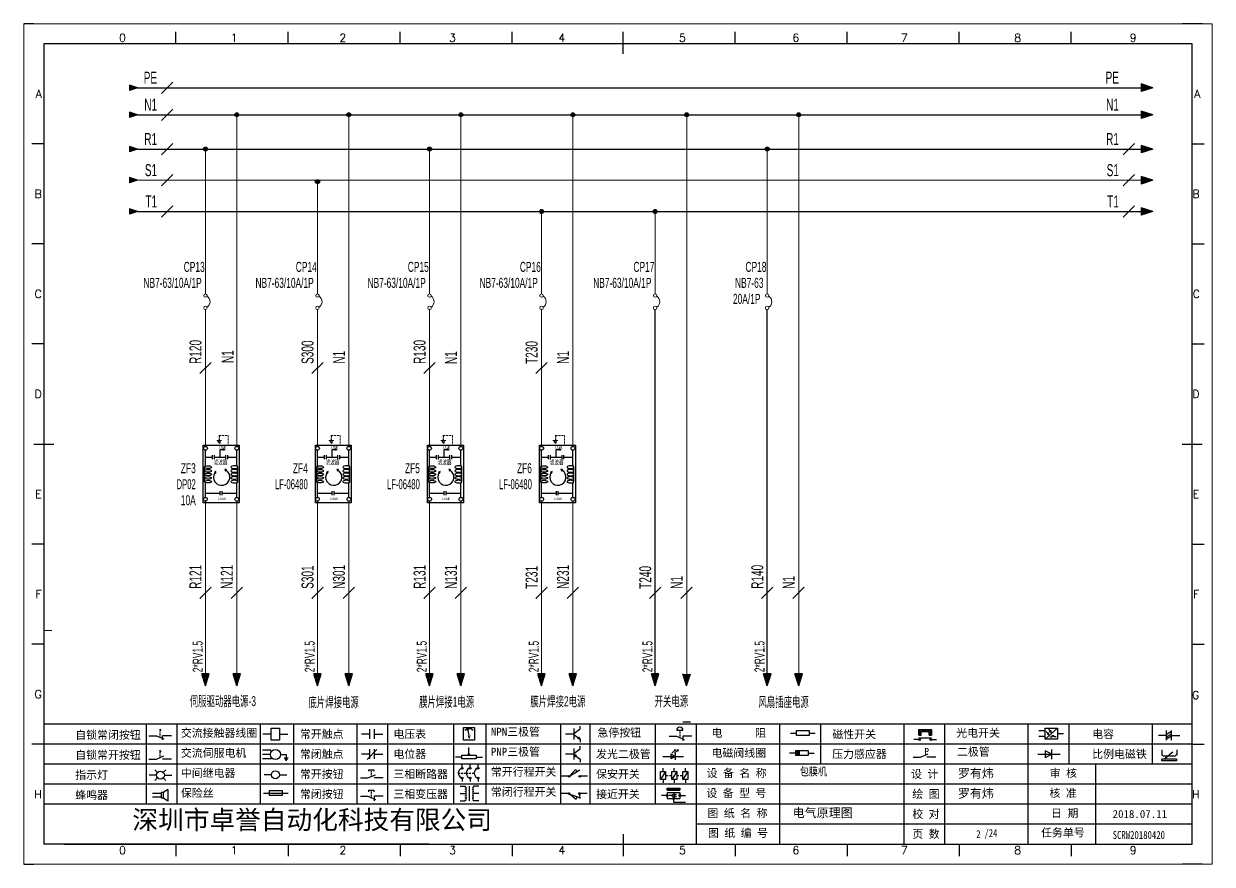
# Model space of a CAD drawing. Extents: x 49673 to 52330, y -5620 to -4375.
# Drawn here: x 50010.3 to 50307.3, y -4860.2 to -4650.2 of the extents above; entities that cross this region are included whole.
import ezdxf
from ezdxf.enums import TextEntityAlignment as Align

# ---------------------------------------------------------------- set-up
doc = ezdxf.new("R2010")
doc.units = 0
doc.header["$MEASUREMENT"] = 0
doc.linetypes.add('DASHED', pattern=[0.75, 0.5, -0.25])
for name, color, linetype in [('0015LEVEL_0', 7, 'Continuous'), ('AE_BOR', 1, 'Continuous'), ('MISC', 2, 'Continuous'), ('细实线层', 7, 'Continuous')]:
    doc.layers.add(name, color=color, linetype=linetype)
doc.layers.add('Dimension', color=3, linetype='Continuous', lineweight=13)
doc.styles.get("Standard").update_dxf_attribs({"font": 'txt.shx'})
doc.styles.add('STYLE1', font='simplex.shx', dxfattribs={"width": 0.68, "height": 3, "bigfont": 'xc00.shx'})
doc.styles.add('WD', font='simplex.shx', dxfattribs={"bigfont": 'gbcbig.shx'})
doc.styles.add('样式 0', font='')
doc.styles.add('样式 8', font='arial.ttf')
doc.styles.add('楷体', font='STFANGSO.TTF', dxfattribs={"width": 0.8})
doc.styles.add('汉字', font='')
doc.styles.get('样式 0').set_extended_font_data('KaiTi_GB2312')
doc.styles.get('汉字').set_extended_font_data('新宋体')

# ---------------------------------------------------------------- blocks, each defined once
blk = doc.blocks.new('A$C46B66A3D')
at = {"color": 2, "lineweight": 0}
for p, q in [((-0.52, 15.59), (-1.11, 15.59)), ((-0.51, 15.58), (0.09, 15.58))]:
    blk.add_line(p, q, dxfattribs=at)
at = {"color": 2}
for p, q in [((-0.52, 15.28), (-0.91, 15.28)), ((-0.52, 15.04), (-0.72, 15.04)), ((-0.52, 15.28), (-0.12, 15.28)), ((-0.52, 15.04), (-0.32, 15.04))]:
    blk.add_line(p, q, dxfattribs=at)
at = {"color": 2, "linetype": 'DASHED'}
blk.add_line((-0.52, 16.86), (-0.52, 15.59), dxfattribs=at)
at = {"color": 2, "linetype": 'DASHED', "lineweight": 0}
for p, q in [((-0.52, 16.86), (1.74, 16.86)), ((1.74, 16.86), (1.74, 14.41))]:
    blk.add_line(p, q, dxfattribs=at)
at = {"lineweight": 0}
for p, q in [((-3.94, 0.45), (-3.94, 0)), ((3.89, 0.45), (3.89, 0))]:
    blk.add_line(p, q, dxfattribs=at)
blk.add_lwpolyline([(-4.49, 14.41), (4.49, 14.41), (4.49, 0), (-4.49, 0)], close=True)
at = {"layer": '0015LEVEL_0'}
for p, q in [((-3.94, 9.4), (-3.94, 13.18)), ((-2.2, 10.94), (-2.2, 11.91)), ((-1.72, 10.94), (-1.72, 11.91)), ((-0.28, 11.42), (-0.28, 13.33)), ((-0.28, 13.33), (0.54, 13.33)), ((0.54, 13.08), (0.54, 13.59)), ((0.66, 13.12), (0.66, 13.54)), ((0.77, 13.17), (0.77, 13.5)), ((0.88, 13.21), (0.88, 13.45)), ((1.15, 10.94), (1.15, 11.91)), ((1.63, 10.94), (1.63, 11.91)), ((3.89, 9.4), (3.89, 13.18)), ((-4.16, 5.33), (-4.16, 9)), ((-3.94, 11.42), (-2.2, 11.42)), ((-1.72, 11.42), (1.15, 11.42)), ((1.63, 11.42), (3.89, 11.42)), ((4.11, 5.33), (4.11, 9)), ((-3.94, 1.4), (-3.94, 4.93)), ((3.89, 1.4), (3.89, 4.93)), ((-3.94, 2.45), (-0.27, 2.45)), ((-0.27, 1.96), (-0.27, 2.93)), ((0.22, 1.96), (0.22, 2.93)), ((0.22, 2.45), (3.89, 2.45))]:
    blk.add_line(p, q, dxfattribs=at)
for points in [[(-1.33, 7.87), (-1.72, 7.72), (-1.4, 7.46)], [(0.86, 8.33), (1.09, 7.98), (1.27, 8.36)]]:
    blk.add_lwpolyline(points, close=True, dxfattribs=at)
for centre in [(-3.96, 13.66), (3.87, 13.66), (-3.94, 0.93), (3.89, 0.93)]:
    blk.add_circle(centre, 0.476, dxfattribs=at)
for centre, radius, start, end in [((-3.7, 9), 0.466, 121.7477, 180), ((3.65, 9), 0.466, 0, 58.2523), ((0.11, 6.45), 2.03, 145.7383, 58.0662), ((-3.7, 5.33), 0.466, 180, 238.2523), ((3.65, 5.33), 0.466, 301.7477, 0)]:
    blk.add_arc(centre, radius, start, end, dxfattribs=at)
for centre in [(-3.3, 8.93), (-3.3, 8.02), (-3.3, 7.14), (-3.3, 6.25), (-3.3, 5.33)]:
    blk.add_ellipse(centre, major_axis=(0.858, 0), ratio=0.39308, dxfattribs=at)
at = {"layer": '0015LEVEL_0', "extrusion": (0, 0, -1)}
for centre in [(3.26, 8.93), (3.26, 8.02), (3.26, 7.14), (3.26, 6.25), (3.26, 5.33)]:
    blk.add_ellipse(centre, major_axis=(-0.858, 0), ratio=0.39308, dxfattribs=at)
at = {"lineweight": 0, "style": '样式 8', "width": 0.6}
for tag, p in [('FL1', (-6.38, 7.44)), ('10A', (-6.38, 3.44))]:
    blk.add_attdef(tag, text='', height=2.5, dxfattribs=at).set_placement(p, align=Align.RIGHT)
at = {"layer": '0015LEVEL_0', "insert": (-1.89, 10.79), "char_height": 1.1896, "attachment_point": 1, "style": 'STYLE1'}
blk.add_mtext('{\\fSimSun|b0|i0|c134|p32;滤波器}', dxfattribs=at)
at = {"layer": 'MISC', "color": 0, "char_height": 0.5948, "width": 1.492, "attachment_point": 1, "style": '样式 0'}
for s, insert in [('{\\fSimSun|b0|i0|c134|p2;LINE}', (-0.62, 14.24)), ('{\\fSimSun|b0|i0|c134|p2;LOAD}', (-0.76, 1.36))]:
    blk.add_mtext(s, dxfattribs=dict(at, insert=insert))
blk = doc.blocks.new('磁性开关')
at = {"linetype": 'ByBlock'}
h = blk.add_hatch(dxfattribs=at)
h.set_pattern_fill('ANSI31', color=256, scale=0.1, style=0)
h.set_pattern_definition([(45, (0, 0), (-0.224506403, 0.224506403), [])])
h.paths.add_polyline_path([(-1910.88, -776.69), (-1910.88, -775.29), (-1907.69, -775.29), (-1907.69, -776.69), (-1908.31, -776.69), (-1908.31, -775.79), (-1910.25, -775.79), (-1910.25, -776.69)])
for p, q in [((-1910.91, -777.81), (-1912.09, -777.81)), ((-1910.88, -776.69), (-1910.88, -775.29)), ((-1910.88, -775.29), (-1907.69, -775.29)), ((-1910.88, -776.69), (-1910.25, -776.69)), ((-1910.88, -777.39), (-1907.69, -777.39)), ((-1910.25, -776.69), (-1910.25, -775.79)), ((-1910.25, -775.79), (-1908.31, -775.79)), ((-1908.31, -776.69), (-1908.31, -775.79)), ((-1908.31, -776.69), (-1907.69, -776.69)), ((-1907.69, -775.29), (-1907.69, -776.69)), ((-1907.66, -777.81), (-1906.48, -777.81))]:
    blk.add_line(p, q, dxfattribs=at)
for centre in [(-1910.68, -777.81), (-1907.88, -777.81)]:
    blk.add_circle(centre, 0.225, dxfattribs=at)
blk = doc.blocks.new('*U28')
at = {"linetype": 'ByBlock'}
for p, q in [((-1909.23, -780.45), (-1909.23, -780.67)), ((-1909.23, -780.45), (-1908.92, -780.84)), ((-1909.23, -780.84), (-1909.23, -781.05)), ((-1911.92, -782.07), (-1910.06, -782.07)), ((-1910.06, -782.07), (-1908.18, -782.88)), ((-1909.23, -781.23), (-1909.23, -781.44)), ((-1909.23, -781.61), (-1909.23, -781.83)), ((-1909.23, -782), (-1909.23, -782.21)), ((-1909.23, -782.38), (-1909.23, -782.43)), ((-1908.52, -783.07), (-1908.52, -782.07)), ((-1906.25, -782.07), (-1908.52, -782.07))]:
    blk.add_line(p, q, dxfattribs=at)
blk = doc.blocks.new('*U30')
at = {"linetype": 'ByBlock'}
for p, q in [((-1911.92, -792.89), (-1910.06, -792.89)), ((-1910.06, -792.89), (-1908.18, -792.08)), ((-1908.88, -791.17), (-1909.23, -790.71)), ((-1909.23, -790.71), (-1909.23, -790.92)), ((-1909.23, -791.09), (-1909.23, -791.31)), ((-1909.23, -791.48), (-1909.23, -791.69)), ((-1909.23, -791.86), (-1909.23, -792.08)), ((-1909.23, -792.25), (-1909.23, -792.47)), ((-1906.25, -792.89), (-1908.52, -792.89))]:
    blk.add_line(p, q, dxfattribs=at)
blk = doc.blocks.new('蜂鸣器')
at = {"linetype": 'ByBlock'}
for p, q in [((-1907.17, -795.53), (-1908.25, -796.26)), ((-1907.17, -795.53), (-1907.17, -798.41)), ((-1908.8, -796.48), (-1911.01, -796.48)), ((-1908.8, -797.46), (-1911.01, -797.46)), ((-1908.25, -796.26), (-1908.8, -796.26)), ((-1908.8, -797.68), (-1908.8, -796.26)), ((-1908.25, -797.68), (-1908.8, -797.68)), ((-1908.25, -797.68), (-1908.25, -796.26)), ((-1907.17, -798.41), (-1908.25, -797.68))]:
    blk.add_line(p, q, dxfattribs=at)
blk = doc.blocks.new('指示灯')
at = {"linetype": 'ByBlock'}
for p, q in [((-1854.25, -776.92), (-1856.06, -776.92)), ((-1854.62, -775.59), (-1853.97, -776.23)), ((-1854.62, -778.25), (-1853.97, -777.61)), ((-1851.9, -775.59), (-1852.54, -776.23)), ((-1851.9, -778.25), (-1852.54, -777.61)), ((-1852.26, -776.92), (-1850.45, -776.92))]:
    blk.add_line(p, q, dxfattribs=at)
blk.add_circle((-1853.26, -776.92), 0.992, dxfattribs=at)
blk = doc.blocks.new('光电开关')
at = {"linetype": 'ByBlock'}
h = blk.add_hatch(dxfattribs=at)
h.set_pattern_fill('ANSI31', color=256, scale=0.01, style=0)
h.set_pattern_definition([(45, (0.172267, 0), (-0.0224506403, 0.0224506403), [])])
h.paths.add_polyline_path([(-1882.44, -776.34), (-1882.5, -775.91), (-1882.68, -776.07)])
h.paths.add_polyline_path([(-1882.86, -776.23), (-1882.44, -776.34), (-1882.68, -776.07)])
h.paths.add_polyline_path([(-1883.05, -776.88), (-1883.11, -776.45), (-1883.29, -776.61)])
h.paths.add_polyline_path([(-1883.47, -776.77), (-1883.05, -776.88), (-1883.29, -776.61)])
for p, q in [((-1884.01, -775.96), (-1885.56, -775.96)), ((-1884.01, -777.39), (-1885.56, -777.39)), ((-1880.91, -775.3), (-1884.01, -778.05)), ((-1883.75, -776.09), (-1883.05, -776.88)), ((-1883.11, -776.45), (-1883.47, -776.77)), ((-1883.05, -776.88), (-1883.47, -776.77)), ((-1883.14, -775.55), (-1882.44, -776.34)), ((-1883.05, -776.88), (-1883.11, -776.45)), ((-1882.5, -775.91), (-1882.86, -776.23)), ((-1882.44, -776.34), (-1882.86, -776.23)), ((-1882.78, -777.47), (-1882.23, -777.47)), ((-1882.44, -776.34), (-1882.5, -775.91)), ((-1882.23, -777.47), (-1882.23, -777.14)), ((-1882.23, -777.14), (-1881.78, -777.14)), ((-1881.78, -777.47), (-1881.78, -777.14)), ((-1881.23, -777.47), (-1881.78, -777.47)), ((-1879.37, -776.67), (-1880.91, -776.67))]:
    blk.add_line(p, q, dxfattribs=at)
blk.add_lwpolyline([(-1884.01, -775.3), (-1880.91, -775.3), (-1880.91, -778.05), (-1884.01, -778.05)], close=True, dxfattribs=at)
blk = doc.blocks.new('交流接触器线圈')
at = {"linetype": 'ByBlock'}
for p, q in [((-1880.82, -781.77), (-1882.87, -781.77)), ((-1878.72, -781.77), (-1876.67, -781.77))]:
    blk.add_line(p, q, dxfattribs=at)
blk.add_lwpolyline([(-1880.82, -780.28), (-1878.72, -780.28), (-1878.72, -783.26), (-1880.82, -783.26)], close=True, dxfattribs=at)
blk = doc.blocks.new('交流伺服电机')
at = {"linetype": 'ByBlock'}
for p, q in [((-1880.97, -785.75), (-1882.94, -785.75)), ((-1880.97, -786.85), (-1882.94, -786.85)), ((-1880.97, -785.75), (-1880.65, -786.03)), ((-1878.49, -786.85), (-1877.07, -786.85)), ((-1877.07, -786.85), (-1877.07, -787.72)), ((-1880.97, -787.94), (-1882.94, -787.94)), ((-1880.97, -787.94), (-1880.65, -787.67)), ((-1877.54, -787.72), (-1876.59, -787.72)), ((-1877.38, -788.01), (-1876.75, -788.01)), ((-1877.23, -788.29), (-1876.9, -788.29))]:
    blk.add_line(p, q, dxfattribs=at)
blk.add_circle((-1879.73, -786.85), 1.24, dxfattribs=at)
blk = doc.blocks.new('中间继电器')
at = {"linetype": 'ByBlock'}
for p, q in [((-1880.72, -791.92), (-1882.54, -791.92)), ((-1878.74, -791.92), (-1876.92, -791.92))]:
    blk.add_line(p, q, dxfattribs=at)
blk.add_circle((-1879.73, -791.92), 0.992, dxfattribs=at)
blk = doc.blocks.new('保险丝')
at = {"linetype": 'ByBlock'}
blk.add_line((-1882.72, -796.49), (-1876.55, -796.49), dxfattribs=at)
blk.add_lwpolyline([(-1881.2, -795.86), (-1878.06, -795.86), (-1878.06, -797.12), (-1881.2, -797.12)], close=True, dxfattribs=at)
blk = doc.blocks.new('常开按钮')
at = {"linetype": 'ByBlock'}
for p, q in [((-1910.06, -787.73), (-1908.18, -786.93)), ((-1909.9, -785.68), (-1908.56, -785.68)), ((-1909.9, -785.68), (-1909.9, -786.07)), ((-1909.23, -785.68), (-1909.23, -785.89)), ((-1909.23, -786.06), (-1909.23, -786.28)), ((-1909.23, -786.45), (-1909.23, -786.67)), ((-1909.23, -786.84), (-1909.23, -787.05)), ((-1908.56, -785.68), (-1908.56, -786.07)), ((-1911.92, -787.73), (-1910.06, -787.73)), ((-1909.23, -787.22), (-1909.23, -787.38)), ((-1906.25, -787.73), (-1908.52, -787.73))]:
    blk.add_line(p, q, dxfattribs=at)
blk = doc.blocks.new('常开触点')
at = {"linetype": 'ByBlock'}
for p, q in [((-1853.82, -782.99), (-1853.82, -780.56)), ((-1852.6, -782.99), (-1852.6, -780.56)), ((-1853.82, -781.77), (-1855.88, -781.77)), ((-1852.6, -781.77), (-1850.55, -781.77))]:
    blk.add_line(p, q, dxfattribs=at)
blk = doc.blocks.new('常闭触点')
at = {"linetype": 'ByBlock'}
for p, q in [((-1853.82, -786.77), (-1855.88, -786.77)), ((-1852.01, -785.66), (-1854.43, -788.1)), ((-1853.82, -787.99), (-1853.82, -785.56)), ((-1852.6, -787.99), (-1852.6, -785.56)), ((-1852.6, -786.77), (-1850.55, -786.77))]:
    blk.add_line(p, q, dxfattribs=at)
blk = doc.blocks.new('常闭按钮')
at = {"linetype": 'ByBlock'}
for p, q in [((-1856.13, -792.28), (-1854.28, -792.28)), ((-1854.28, -792.28), (-1852.4, -793.09)), ((-1854.11, -790.83), (-1852.77, -790.83)), ((-1854.11, -790.83), (-1854.11, -791.22)), ((-1853.44, -790.83), (-1853.44, -791.04)), ((-1853.44, -791.21), (-1853.44, -791.43)), ((-1853.44, -791.6), (-1853.44, -791.82)), ((-1853.44, -791.99), (-1853.44, -792.2)), ((-1853.44, -792.37), (-1853.44, -792.53)), ((-1852.77, -790.83), (-1852.77, -791.22)), ((-1850.47, -792.28), (-1852.73, -792.28)), ((-1852.73, -792.28), (-1852.73, -793.43))]:
    blk.add_line(p, q, dxfattribs=at)
blk = doc.blocks.new('电磁阀线圈')
at = {"linetype": 'ByBlock'}
for p, q in [((-1854.61, -795.92), (-1853.75, -797.16)), ((-1853.75, -795.92), (-1854.61, -797.16)), ((-1853.75, -795.92), (-1853.75, -797.16)), ((-1854.61, -796.54), (-1856.17, -796.54)), ((-1851.53, -796.54), (-1849.97, -796.54))]:
    blk.add_line(p, q, dxfattribs=at)
blk.add_lwpolyline([(-1854.61, -795.92), (-1851.53, -795.92), (-1851.53, -797.16), (-1854.61, -797.16)], close=True, dxfattribs=at)
blk = doc.blocks.new('电压表')
at = {"linetype": 'ByBlock'}
for p, q in [((-1814.84, -780.75), (-1814.91, -781.13)), ((-1814.6, -781.05), (-1814.91, -781.13)), ((-1814.84, -780.75), (-1814.46, -782.26)), ((-1814.84, -780.75), (-1814.6, -781.05))]:
    blk.add_line(p, q, dxfattribs=at)
blk.add_lwpolyline([(-1815.84, -780.34), (-1813.07, -780.34), (-1813.07, -783.49), (-1815.84, -783.49)], close=True, dxfattribs=at)
blk.add_arc((-1814.46, -782.26), 1.56, 46.8313, 133.1687, dxfattribs=at)
at = {"linetype": 'ByBlock', "insert": (-1814.7, -782.39), "char_height": 0.75, "width": 0.6768, "attachment_point": 1}
blk.add_mtext('V', dxfattribs=at)
blk = doc.blocks.new('电位器')
at = {"linetype": 'ByBlock'}
for p, q in [((-1814.45, -787.3), (-1814.62, -786.96)), ((-1814.62, -786.96), (-1814.27, -786.96)), ((-1814.45, -787.3), (-1814.45, -785.39)), ((-1814.45, -787.3), (-1814.27, -786.96)), ((-1816.21, -787.75), (-1817.79, -787.75)), ((-1812.68, -787.75), (-1811.1, -787.75))]:
    blk.add_line(p, q, dxfattribs=at)
blk.add_lwpolyline([(-1816.21, -787.3), (-1812.68, -787.3), (-1812.68, -788.2), (-1816.21, -788.2)], close=True, dxfattribs=at)
blk = doc.blocks.new('三相断路器')
at = {"linetype": 'ByBlock'}
for p, q in [((-1816.17, -790.33), (-1816.17, -789.7)), ((-1814.17, -790.33), (-1814.17, -789.7)), ((-1812.18, -790.33), (-1812.18, -789.7)), ((-1817.14, -791.74), (-1816.72, -791.74)), ((-1816.45, -791.74), (-1816.03, -791.74)), ((-1815.76, -791.74), (-1815.34, -791.74)), ((-1815.07, -791.74), (-1814.65, -791.74)), ((-1814.38, -791.74), (-1813.96, -791.74)), ((-1813.69, -791.74), (-1813.27, -791.74)), ((-1816.17, -793.19), (-1816.17, -793.83)), ((-1814.17, -793.19), (-1814.17, -793.83)), ((-1812.18, -793.19), (-1812.18, -793.83))]:
    blk.add_line(p, q, dxfattribs=at)
for centre in [(-1816.17, -790.55), (-1816.17, -792.98), (-1814.17, -790.55), (-1814.17, -792.98), (-1812.18, -790.55), (-1812.18, -792.98)]:
    blk.add_circle(centre, 0.219, dxfattribs=at)
for centre in [(-1815.81, -791.74), (-1813.82, -791.74), (-1811.83, -791.74)]:
    blk.add_arc(centre, 1.32, 115.5791, 244.4209, dxfattribs=at)
blk = doc.blocks.new('三相变压器')
at = {"linetype": 'ByBlock'}
for p, q in [((-1816.69, -795.03), (-1815.37, -795.03)), ((-1815.37, -795.03), (-1815.37, -795.24)), ((-1814.34, -798.7), (-1814.34, -795.04)), ((-1812, -795.03), (-1813.32, -795.03)), ((-1813.32, -795.03), (-1813.32, -795.24)), ((-1816.69, -796.87), (-1815.37, -796.87)), ((-1816.69, -798.71), (-1815.37, -798.71)), ((-1815.37, -798.71), (-1815.37, -798.5)), ((-1812, -796.87), (-1813.32, -796.87)), ((-1813.32, -798.71), (-1813.32, -798.5)), ((-1812, -798.71), (-1813.32, -798.71))]:
    blk.add_line(p, q, dxfattribs=at)
for centre, start, end in [((-1815.37, -795.51), 270, 90), ((-1815.37, -796.06), 270, 90), ((-1813.32, -795.51), 90, 270), ((-1813.32, -796.06), 90, 270), ((-1815.37, -796.6), 270, 90), ((-1815.37, -797.14), 270, 90), ((-1815.37, -797.68), 270, 90), ((-1815.37, -798.23), 270, 90), ((-1813.32, -796.6), 90, 270), ((-1813.32, -797.14), 90, 270), ((-1813.32, -797.68), 90, 270), ((-1813.32, -798.23), 90, 270)]:
    blk.add_arc(centre, 0.271, start, end, dxfattribs=at)
blk = doc.blocks.new('压力感应器')
at = {"linetype": 'ByBlock'}
for p, q in [((-1817.44, -777.73), (-1815.59, -777.73)), ((-1815.59, -777.73), (-1813.71, -776.93)), ((-1811.78, -777.73), (-1814.05, -777.73))]:
    blk.add_line(p, q, dxfattribs=at)
at = {"linetype": 'ByBlock', "insert": (-1814.65, -775.48), "char_height": 1.68, "width": 1.2242, "attachment_point": 1}
blk.add_mtext('{\\fNSimSun|b0|i0|c134|p49;P}', dxfattribs=at)
blk = doc.blocks.new('二极管')
at = {"linetype": 'ByBlock'}
for p, q in [((-1787.52, -776.77), (-1781.92, -776.77)), ((-1783.97, -776.77), (-1785.69, -775.9)), ((-1785.69, -775.9), (-1785.69, -777.65)), ((-1783.97, -776.77), (-1785.69, -777.65)), ((-1783.97, -777.99), (-1783.97, -775.56))]:
    blk.add_line(p, q, dxfattribs=at)
blk = doc.blocks.new('NPN三极管')
at = {"linetype": 'ByBlock'}
for p, q in [((-1785.73, -780.61), (-1785.73, -783.32)), ((-1785.73, -781.82), (-1784.15, -780.66)), ((-1784.15, -780.66), (-1784.15, -779.98)), ((-1785.73, -781.97), (-1787.81, -781.97)), ((-1785.73, -782.11), (-1784.15, -783.27)), ((-1784.41, -782.73), (-1784.74, -783.18)), ((-1784.15, -783.27), (-1784.74, -783.18)), ((-1784.15, -783.27), (-1784.41, -782.73)), ((-1784.15, -783.27), (-1784.15, -783.96))]:
    blk.add_line(p, q, dxfattribs=at)
blk = doc.blocks.new('PNP三极管')
at = {"linetype": 'ByBlock'}
for p, q in [((-1784.9, -786.74), (-1786.98, -786.74)), ((-1784.9, -785.38), (-1784.9, -788.09)), ((-1784.9, -786.59), (-1783.32, -785.43)), ((-1784.9, -786.88), (-1783.32, -788.04)), ((-1784.9, -786.88), (-1784.31, -786.97)), ((-1784.9, -786.88), (-1784.64, -787.42)), ((-1784.31, -786.97), (-1784.64, -787.42)), ((-1783.32, -785.43), (-1783.32, -784.75)), ((-1783.32, -788.04), (-1783.32, -788.73))]:
    blk.add_line(p, q, dxfattribs=at)
blk = doc.blocks.new('常开行程开关')
at = {"linetype": 'ByBlock'}
for p, q in [((-1786.29, -792.3), (-1788.01, -792.3)), ((-1785.89, -792.17), (-1784.52, -790.62)), ((-1785.89, -792.17), (-1783.43, -790.72)), ((-1784.52, -790.62), (-1784.19, -791.17)), ((-1781.48, -792.3), (-1783.21, -792.3))]:
    blk.add_line(p, q, dxfattribs=at)
for centre in [(-1786.07, -792.3), (-1783.42, -792.3)]:
    blk.add_circle(centre, 0.219, dxfattribs=at)
blk = doc.blocks.new('常闭行程开关')
at = {"linetype": 'ByBlock'}
for p, q in [((-1786.34, -796.62), (-1788.07, -796.62)), ((-1785.93, -796.72), (-1783.25, -797.7)), ((-1785.93, -796.72), (-1784.3, -798)), ((-1784.3, -798), (-1784.08, -797.4)), ((-1783.48, -796.84), (-1783.48, -797.85)), ((-1781.54, -796.62), (-1783.26, -796.62))]:
    blk.add_line(p, q, dxfattribs=at)
for centre in [(-1786.12, -796.62), (-1783.48, -796.62)]:
    blk.add_circle(centre, 0.219, dxfattribs=at)
blk = doc.blocks.new('电容')
at = {"linetype": 'ByBlock'}
for p, q in [((-1756.08, -782.99), (-1756.08, -780.56)), ((-1754.86, -780.79), (-1756.08, -781.55)), ((-1754.86, -782.99), (-1754.86, -780.56)), ((-1756.08, -781.77), (-1758.13, -781.77)), ((-1754.86, -781.44), (-1756.08, -782.2)), ((-1754.86, -781.99), (-1756.08, -782.75)), ((-1754.86, -781.77), (-1752.81, -781.77))]:
    blk.add_line(p, q, dxfattribs=at)
blk = doc.blocks.new('发光二极管')
at = {"linetype": 'ByBlock'}
for p, q in [((-1758.01, -786.77), (-1752.89, -786.77)), ((-1754.84, -786.77), (-1756.04, -786.16)), ((-1756.04, -786.16), (-1756.04, -787.39)), ((-1754.84, -786.77), (-1756.04, -787.39)), ((-1755.78, -785.92), (-1754.89, -785.14)), ((-1754.89, -785.14), (-1755.2, -785.22)), ((-1755.2, -785.22), (-1755.01, -785.43)), ((-1755.08, -785.92), (-1754.18, -785.14)), ((-1754.89, -785.14), (-1755.01, -785.43)), ((-1754.84, -787.63), (-1754.84, -785.92)), ((-1754.18, -785.14), (-1754.49, -785.22)), ((-1754.49, -785.22), (-1754.31, -785.43)), ((-1754.18, -785.14), (-1754.31, -785.43))]:
    blk.add_line(p, q, dxfattribs=at)
blk = doc.blocks.new('比例电磁阀')
at = {"linetype": 'ByBlock'}
for p, q in [((-1757.26, -775.38), (-1757.26, -776.71)), ((-1757.26, -776.71), (-1757.05, -776.71)), ((-1753.6, -777.73), (-1757.25, -777.73)), ((-1757.25, -778.13), (-1757.25, -777.73)), ((-1753.6, -778.13), (-1757.25, -778.13)), ((-1754.5, -775.98), (-1756.35, -777.44)), ((-1756.35, -777.44), (-1756.25, -777.25)), ((-1756.35, -777.44), (-1756.15, -777.38)), ((-1756.15, -777.38), (-1756.25, -777.25)), ((-1753.58, -776.71), (-1753.8, -776.71)), ((-1753.6, -777.73), (-1753.6, -778.13)), ((-1753.58, -775.38), (-1753.58, -776.71))]:
    blk.add_line(p, q, dxfattribs=at)
for centre in [(-1756.78, -776.71), (-1756.24, -776.71), (-1755.7, -776.71), (-1755.15, -776.71), (-1754.61, -776.71), (-1754.07, -776.71)]:
    blk.add_arc(centre, 0.271, 180, 0, dxfattribs=at)
blk = doc.blocks.new('保安开关')
at = {"linetype": 'ByBlock'}
for p, q in [((-1757.96, -790.79), (-1757.96, -789.97)), ((-1755.17, -790.79), (-1755.17, -789.97)), ((-1752.39, -790.79), (-1752.39, -789.97)), ((-1757.33, -790.79), (-1758.6, -792.81)), ((-1757.96, -792.81), (-1757.96, -793.62)), ((-1757.33, -791.8), (-1756.72, -791.8)), ((-1756.35, -791.8), (-1755.89, -791.8)), ((-1754.54, -790.79), (-1755.81, -792.81)), ((-1755.17, -792.81), (-1755.17, -793.62)), ((-1754.52, -791.8), (-1754.06, -791.8)), ((-1753.69, -791.8), (-1753.08, -791.8)), ((-1751.75, -790.79), (-1753.02, -792.81)), ((-1752.39, -792.81), (-1752.39, -793.62))]:
    blk.add_line(p, q, dxfattribs=at)
for points in [[(-1758.6, -790.79), (-1757.33, -790.79), (-1757.33, -792.81), (-1758.6, -792.81)], [(-1755.81, -790.79), (-1754.54, -790.79), (-1754.54, -792.81), (-1755.81, -792.81)], [(-1753.02, -790.79), (-1751.75, -790.79), (-1751.75, -792.81), (-1753.02, -792.81)]]:
    blk.add_lwpolyline(points, close=True, dxfattribs=at)
blk = doc.blocks.new('接近开关')
at = {"linetype": 'ByBlock'}
h = blk.add_hatch(dxfattribs=at)
h.set_pattern_fill('ANSI31', color=256, scale=0.01, style=0)
h.set_pattern_definition([(45, (-89.131516, -30.795668), (-0.0224506403, 0.0224506403), [])])
h.paths.add_polyline_path([(-1516.96, -1123.35), (-1516.96, -1122.85), (-1513.76, -1122.85), (-1513.76, -1123.35)])
for p, q in [((-1517.18, -1124.71), (-1518.36, -1124.71)), ((-1516.96, -1123.35), (-1516.96, -1122.85)), ((-1516.96, -1122.85), (-1513.76, -1122.85)), ((-1516.96, -1123.35), (-1513.76, -1123.35)), ((-1516.96, -1123.95), (-1513.76, -1123.95)), ((-1516.96, -1123.95), (-1516.96, -1125.47)), ((-1516.96, -1125.47), (-1513.76, -1125.47)), ((-1515.91, -1124.71), (-1516.45, -1124.71)), ((-1515.11, -1124.31), (-1515.91, -1124.71)), ((-1515.11, -1125.11), (-1515.91, -1124.71)), ((-1515.33, -1124.53), (-1515.17, -1124.53)), ((-1515.33, -1124.88), (-1515.17, -1124.88)), ((-1515.25, -1124.45), (-1515.25, -1124.61)), ((-1515.11, -1124.31), (-1515.11, -1125.11)), ((-1515.11, -1124.48), (-1514.58, -1124.48)), ((-1515.11, -1124.94), (-1514.58, -1124.94)), ((-1513.76, -1122.85), (-1513.76, -1123.35)), ((-1513.76, -1123.95), (-1513.76, -1125.47)), ((-1513.54, -1124.71), (-1512.36, -1124.71)), ((-1515.36, -1125.69), (-1515.36, -1126.36)), ((-1515.36, -1126.36), (-1512.36, -1126.36))]:
    blk.add_line(p, q, dxfattribs=at)
for centre in [(-1516.96, -1124.71), (-1515.36, -1125.47), (-1513.76, -1124.71)]:
    blk.add_circle(centre, 0.225, dxfattribs=at)
blk = doc.blocks.new('电阻')
at = {"linetype": 'ByBlock'}
for p, q in [((-3.09, 0), (-1.57, 0)), ((1.57, 0), (3.09, 0))]:
    blk.add_line(p, q, dxfattribs=at)
blk.add_lwpolyline([(-1.57, 0.63), (1.57, 0.63), (1.57, -0.63), (-1.57, -0.63)], close=True, dxfattribs=at)
blk = doc.blocks.new('急停按钮')
at = {"linetype": 'ByBlock'}
for p, q in [((-1.86, 0), (0, 0)), ((0, 0), (1.88, -0.81)), ((0.06, 1.45), (1.61, 1.45)), ((0.83, 1.45), (0.83, 1.24)), ((0.83, 1.07), (0.83, 0.85)), ((0.83, 0.68), (0.83, 0.47)), ((0.83, 0.29), (0.83, 0.08)), ((3.81, 0), (1.54, 0)), ((1.54, 0), (1.54, -1.15)), ((0.83, -0.09), (0.83, -0.24))]:
    blk.add_line(p, q, dxfattribs=at)
blk.add_arc((0.83, 1.45), 0.774, 0, 180)
blk = doc.blocks.new('电控横A4')
for p, q in [((292, -5), (5, -5)), ((5, -5), (5, -205)), ((292, -205), (292, -5)), ((10.03, -205), (289.53, -205)), ((130.8, -205), (190.75, -205)), ((190.75, -205), (259.54, -205))]:
    blk.add_line(p, q)
at = {"lineweight": 9, "ltscale": 0.1}
for p, q in [((5, -151.57), (7, -151.57)), ((101.34, -205), (130.8, -205)), ((129.44, -205), (129.44, -205)), ((129.44, -205), (129.44, -205)), ((129.44, -205), (129.44, -205)), ((129.44, -205), (129.44, -205))]:
    blk.add_line(p, q, dxfattribs=at)
at = {"linetype": 'ByBlock'}
for p, q in [((292, -175), (5, -175)), ((292, -180), (5, -180)), ((292, -185), (5, -185)), ((292, -190), (5, -190)), ((292, -195), (5, -195)), ((292, -200), (168.03, -200))]:
    blk.add_line(p, q, dxfattribs=at)
at = {"color": 0, "lineweight": -2}
for p, q in [((30.58, -175), (30.58, -195)), ((38.26, -175), (38.26, -195)), ((59.05, -175), (59.05, -195)), ((67.4, -175), (67.4, -195)), ((83.26, -175), (83.26, -195)), ((90.91, -175), (90.91, -195)), ((107.4, -175), (107.4, -195)), ((115.5, -175), (115.5, -195)), ((134.12, -175), (134.12, -195)), ((141.48, -175), (141.48, -195)), ((157.79, -175), (157.79, -195)), ((168.03, -175), (168.03, -204.92)), ((188.84, -175), (188.84, -185)), ((199.08, -175), (199.08, -185)), ((219.89, -175), (219.89, -185)), ((230.12, -175), (230.12, -185)), ((250.93, -175), (250.93, -185)), ((261.17, -175), (261.17, -185)), ((281.98, -175), (281.98, -185)), ((188.84, -185), (188.84, -204.92)), ((219.89, -185), (219.89, -205)), ((230.12, -185), (230.12, -205)), ((250.93, -185), (250.93, -205)), ((267.79, -185), (267.79, -205))]:
    blk.add_line(p, q, dxfattribs=at)
at = {"color": 0, "ltscale": 2}
for p, q in [((292, -205), (292, -183.55)), ((101.34, -205), (5, -205)), ((259.54, -205), (289.53, -205)), ((259.54, -205), (292, -205))]:
    blk.add_line(p, q, dxfattribs=at)
at = {"layer": 'AE_BOR', "lineweight": 30}
for p, q in [((2.53, 0), (0, 0)), ((294.53, 0), (289.53, 0)), ((0, -210), (2.53, -210)), ((294.53, -210), (289.53, -210))]:
    blk.add_line(p, q, dxfattribs=at)
at = {"layer": 'AE_BOR', "color": 1, "lineweight": 15}
for p, q in [((0, 0), (297, 0)), ((0, -210), (0, 0)), ((297, 0), (297, -210)), ((297, -210), (0, -210))]:
    blk.add_line(p, q, dxfattribs=at)
at = {"layer": 'AE_BOR'}
for p, q in [((38.03, -5), (38.03, -2)), ((66.03, -5), (66.03, -2)), ((94.03, -5), (94.03, -2)), ((122.03, -5), (122.03, -2)), ((149.78, -5), (149.78, -2)), ((177.78, -5), (177.78, -2)), ((205.78, -5), (205.78, -2)), ((233.78, -5), (233.78, -2)), ((261.78, -5), (261.78, -2)), ((5, -30), (2, -30)), ((292, -30), (295, -30)), ((5, -55), (2, -55)), ((292, -55), (295, -55)), ((5, -80), (2, -80)), ((292, -80), (295, -80)), ((5, -130), (2, -130)), ((292, -130), (295, -130)), ((5, -155), (2, -155)), ((292, -155), (295, -155)), ((5, -180), (2, -180)), ((292, -180), (295, -180)), ((38.03, -205), (38.03, -208)), ((66.03, -205), (66.03, -208)), ((94.03, -205), (94.03, -208)), ((122.03, -205), (122.03, -208)), ((149.78, -205), (149.78, -208)), ((177.78, -205), (177.78, -208)), ((205.78, -205), (205.78, -208)), ((233.78, -205), (233.78, -208)), ((261.78, -205), (261.78, -208))]:
    blk.add_line(p, q, dxfattribs=at)
at = {"layer": 'AE_BOR', "color": 2, "lineweight": 30}
for p, q in [((149.78, -7.5), (149.78, -2.5)), ((2.5, -105), (7.5, -105)), ((289.5, -105), (294.5, -105)), ((149.78, -202.5), (149.78, -207.5)), ((149.78, -205), (149.78, -207.5))]:
    blk.add_line(p, q, dxfattribs=at)
at = {"linetype": 'ByBlock'}
for name, p in [('*U28', (1943.19, 604.18)), ('交流接触器线圈', (1942.62, 604.27)), ('常开触点', (1940.27, 604.3)), ('电压表', (1925.71, 604.52)), ('NPN三极管', (1923.2, 604.5)), ('磁性开关', (2134.53, 598.96)), ('光电开关', (2139.22, 599.27)), ('电容', (2041.69, 603.98)), ('电位器', (1925.71, 604.52)), ('PNP三极管', (1922.37, 604.27)), ('压力感应器', (2039.72, 594.52)), ('*U30', (1943.19, 609.18)), ('交流伺服电机', (1942.62, 604.27)), ('常闭触点', (1940.27, 604.3)), ('发光二极管', (1917.72, 603.69)), ('电磁阀线圈', (2047.53, 614.3)), ('二极管', (2040.91, 594.27)), ('比例电磁阀', (2041.69, 593.98)), ('指示灯', (1887.41, 589.18)), ('中间继电器', (1942.62, 604.27)), ('常开按钮', (1996.06, 599.3)), ('三相断路器', (1925.71, 604.52)), ('常开行程开关', (1922.37, 604.27)), ('保安开关', (1917.72, 603.98)), ('蜂鸣器', (1943.19, 604.18)), ('保险丝', (1942.62, 604.27)), ('常闭按钮', (1940.27, 599.3)), ('三相变压器', (1925.71, 604.52)), ('常闭行程开关', (1922.37, 604.27)), ('接近开关', (1677.72, 931.9))]:
    blk.add_blockref(name, p, dxfattribs=at)
for name, p in [('急停按钮', (163.12, -177.98)), ('电阻', (194.66, -177.22))]:
    blk.add_blockref(name, p)
at = {"char_height": 2, "attachment_point": 1, "style": '汉字'}
for s, insert in [('{\\fKaiTi_GB2312|b0|i0|c134|p49;自锁常闭按钮}', (12.86, -176.69)), ('{\\fKaiTi_GB2312|b0|i0|c134|p49;交流接触器线圈}', (39.25, -176.19)), ('{\\fKaiTi_GB2312|b0|i0|c134|p49;常开触点}', (69.01, -176.48)), ('{\\fKaiTi_GB2312|b0|i0|c134|p49;电压表}', (92.37, -176.47)), ('{\\fKaiTi_GB2312|b0|i0|c134|p49;NPN三极管}', (116.73, -175.91)), ('{\\fKaiTi_GB2312|b0|i0|c134|p49;急停按钮}', (143.35, -176.12)), ('{\\fKaiTi_GB2312|b0|i0|c134|p49;电      阻}', (171.86, -176.19)), ('{\\fKaiTi_GB2312|b0|i0|c134|p49;磁性开关}', (202.07, -176.53)), ('{\\fKaiTi_GB2312|b0|i0|c134|p49;光电开关}', (233.02, -176.19)), ('{\\fKaiTi_GB2312|b0|i0|c134|p49;电容}', (267, -176.48)), ('{\\fKaiTi_GB2312|b0|i0|c134|p49;交流伺服电机}', (39.25, -181.19)), ('{\\fKaiTi_GB2312|b0|i0|c134|p49;电位器}', (92.37, -181.47)), ('{\\fKaiTi_GB2312|b0|i0|c134|p49;PNP三极管}', (116.73, -180.91)), ('{\\fKaiTi_GB2312|b0|i0|c134|p49;电磁阀线圈}', (171.86, -181.19)), ('{\\fKaiTi_GB2312|b0|i0|c134|p49;压力感应器}', (202.02, -181.47)), ('{\\fKaiTi_GB2312|b0|i0|c134|p49;二极管}', (233.2, -180.91)), ('{\\fKaiTi_GB2312|b0|i0|c134|p49;自锁常开按钮}', (12.86, -181.69)), ('{\\fKaiTi_GB2312|b0|i0|c134|p49;常闭触点}', (69.01, -181.48)), ('{\\fKaiTi_GB2312|b0|i0|c134|p49;发光二极管}', (143.02, -181.48)), ('{\\fKaiTi_GB2312|b0|i0|c134|p49;比例电磁铁}', (267, -181.48)), ('{\\fKaiTi_GB2312|b0|i0|c134|p49;指示灯}', (12.86, -186.69)), ('{\\fKaiTi_GB2312|b0|i0|c134|p49;中间继电器}', (39.25, -186.19)), ('{\\fKaiTi_GB2312|b0|i0|c134|p49;常开按钮}', (69.01, -186.48)), ('{\\fKaiTi_GB2312|b0|i0|c134|p49;三相断路器}', (92.37, -186.47)), ('{\\fKaiTi_GB2312|b0|i0|c134|p49;常开行程开关}', (116.73, -185.91)), ('{\\fKaiTi_GB2312|b0|i0|c134|p49;保安开关}', (143.02, -186.48)), ('{\\fKaiTi_GB2312|b0|i0|c134|p0;设 备 名 称}', (170.65, -186.24)), ('{\\fKaiTi_GB2312|b0|i0|c134|p0;设 计}', (221.72, -186.46)), ('{\\fKaiTi_GB2312|b0|i0|c134|p0;审 核}', (256.39, -186.25)), ('{\\fKaiTi_GB2312|b0|i0|c134|p49;蜂鸣器}', (12.86, -191.69)), ('{\\fKaiTi_GB2312|b0|i0|c134|p49;保险丝}', (39.25, -191.19)), ('{\\fKaiTi_GB2312|b0|i0|c134|p49;常闭按钮}', (69.01, -191.48)), ('{\\fKaiTi_GB2312|b0|i0|c134|p49;三相变压器}', (92.37, -191.47)), ('{\\fKaiTi_GB2312|b0|i0|c134|p49;常闭行程开关}', (116.73, -190.91)), ('{\\fKaiTi_GB2312|b0|i0|c134|p49;接近开关}', (143.02, -191.48)), ('{\\fKaiTi_GB2312|b0|i0|c134|p0;设 备 型 号}', (170.58, -191.24)), ('{\\fKaiTi_GB2312|b0|i0|c134|p0;绘 图}', (222.05, -191.46)), ('{\\fKaiTi_GB2312|b0|i0|c134|p0;核 准}', (256.32, -191.25)), ('{\\fKaiTi_GB2312|b0|i0|c134|p0;图 纸 名 称}', (170.86, -196.24)), ('{\\fKaiTi_GB2312|b0|i0|c134|p0;日 期}', (256.72, -196.25)), ('{\\fKaiTi_GB2312|b0|i0|c134|p0;校 对}', (222.05, -196.46)), ('{\\fKaiTi_GB2312|b0|i0|c134|p0;图 纸 编 号}', (170.98, -201.2)), ('{\\fKaiTi_GB2312|b0|i0|c134|p0;页 数}', (222.05, -201.46)), ('{\\fKaiTi_GB2312|b0|i0|c134|p0;任务单号}', (254.22, -201.1))]:
    blk.add_mtext(s, dxfattribs=dict(at, insert=insert))
at = {"color": 0, "lineweight": 0, "char_height": 2, "attachment_point": 1, "style": '楷体'}
for s, insert, width in [('包膜机', (193.97, -185.83), 9.1252), ('/24', (240.05, -201.23), 5.6327), ('SCRW20180420', (272.12, -201.68), 9.8608)]:
    blk.add_mtext(s, dxfattribs=dict(at, insert=insert, width=width))
at = {"attachment_point": 1}
for s, insert, char_height, width in [('{\\fKaiTi_GB2312|b0|i0|c134|p49;罗有炜}', (233.43, -186.2), 2.2, 15.3175), ('{\\fKaiTi_GB2312|b0|i0|c134|p49;罗有炜}', (233.43, -191.2), 2.2, 15.3175), ('{\\fKaiTi_GB2312|b0|i0|c134|p49;电气原理图}', (192.15, -196.05), 2.2, 25.88), ('{\\fKaiTi_GB2312|b0|i0|c134|p49;2018.07.11}', (272.1, -196.45), 2, 60.2542)]:
    blk.add_mtext(s, dxfattribs=dict(at, insert=insert, char_height=char_height, width=width))
at = {"color": 0, "lineweight": -2, "insert": (27.14, -196.53), "char_height": 4.7064, "width": 96.1138, "attachment_point": 1}
blk.add_mtext('深圳市卓誉自动化科技有限公司', dxfattribs=at)
at = {"layer": 'AE_BOR', "style": 'WD'}
for s, p in [('0', (24.67, -4.5)), ('1', (52.6, -4.5)), ('2', (79.75, -4.5)), ('3', (107.15, -4.5)), ('4', (134.45, -4.5)), ('5', (164.59, -4.5)), ('6', (192.94, -4.5)), ('7', (220.04, -4.5)), ('8', (248.37, -4.5)), ('9', (277.23, -4.5)), ('0', (24.67, -207.5)), ('1', (52.6, -207.5)), ('2', (79.75, -207.5)), ('3', (107.15, -207.5)), ('4', (134.45, -207.5)), ('5', (164.59, -207.5)), ('6', (192.94, -207.5)), ('7', (220.04, -207.5)), ('8', (248.37, -207.5)), ('9', (277.23, -207.5))]:
    blk.add_text(s, height=2, dxfattribs=at).set_placement(p, align=Align.CENTER)
for s, p in [('A', (4.5, -17.5)), ('A', (294.03, -17.5)), ('B', (4.5, -42.5)), ('B', (293.84, -42.5)), ('C', (4.5, -67.5)), ('C', (293.93, -67.5)), ('D', (4.5, -92.5)), ('D', (293.84, -92.5)), ('E', (4.5, -117.5)), ('E', (293.74, -117.5)), ('F', (4.5, -142.5)), ('F', (293.74, -142.5)), ('F', (293.74, -142.5)), ('G', (4.5, -167.5)), ('G', (293.74, -167.72)), ('H', (4.5, -192.5)), ('H', (293.84, -192.5))]:
    blk.add_text(s, height=2, dxfattribs=at).set_placement(p, align=Align.MIDDLE_RIGHT)

msp = doc.modelspace()

# ---------------------------------------------------------------- hatches: boundary and pattern name
for points in [[(50038.71, -4672.95), (50036.67, -4672.29), (50036.67, -4673.6)], [(50292.41, -4672.95), (50289.5, -4672.01), (50289.5, -4673.88)], [(50292.41, -4681.51), (50289.5, -4680.58), (50289.5, -4682.45)], [(50038.71, -4681.51), (50036.67, -4680.86), (50036.67, -4682.17)], [(50038.71, -4689.28), (50036.67, -4688.62), (50036.67, -4689.93)], [(50292.41, -4689.31), (50289.5, -4688.38), (50289.5, -4690.25)], [(50038.71, -4697.11), (50036.67, -4696.46), (50036.67, -4697.77)], [(50292.41, -4697.11), (50289.5, -4696.17), (50289.5, -4698.04)], [(50054.73, -4812.67), (50055.66, -4815.59), (50056.6, -4812.67)], [(50062.56, -4812.67), (50063.5, -4815.59), (50064.43, -4812.67)], [(50082.73, -4812.67), (50083.66, -4815.59), (50084.6, -4812.67)], [(50090.56, -4812.67), (50091.5, -4815.59), (50092.43, -4812.67)], [(50110.73, -4812.67), (50111.66, -4815.59), (50112.6, -4812.67)], [(50118.56, -4812.67), (50119.5, -4815.59), (50120.43, -4812.67)], [(50138.73, -4812.67), (50139.66, -4815.59), (50140.6, -4812.67)], [(50146.56, -4812.67), (50147.5, -4815.59), (50148.43, -4812.67)], [(50167.13, -4812.67), (50168.07, -4815.59), (50169.01, -4812.67)], [(50175.92, -4815.59), (50176.86, -4812.67), (50174.99, -4812.67)], [(50195.14, -4812.67), (50196.07, -4815.59), (50197.01, -4812.67)], [(50202.99, -4812.67), (50203.93, -4815.59), (50204.86, -4812.67)]]:
    msp.add_hatch(color=256).paths.add_polyline_path(points)
at = {"lineweight": -2}
h = msp.add_hatch(color=0, dxfattribs=at)
edge = h.paths.add_edge_path()
edge.add_arc((50063.5, -4672.95), 0.5, 0, 360)
h = msp.add_hatch(color=0, dxfattribs=at)
edge = h.paths.add_edge_path()
edge.add_arc((50091.5, -4672.95), 0.5, 0, 360)
h = msp.add_hatch(color=0, dxfattribs=at)
edge = h.paths.add_edge_path()
edge.add_arc((50119.5, -4672.95), 0.5, 0, 360)
h = msp.add_hatch(color=0, dxfattribs=at)
edge = h.paths.add_edge_path()
edge.add_arc((50147.5, -4672.95), 0.5, 0, 360)
h = msp.add_hatch(color=0, dxfattribs=at)
edge = h.paths.add_edge_path()
edge.add_arc((50175.93, -4672.95), 0.5, 0, 360)
h = msp.add_hatch(color=0, dxfattribs=at)
edge = h.paths.add_edge_path()
edge.add_arc((50203.93, -4672.95), 0.5, 0, 360)
h = msp.add_hatch(color=0, dxfattribs=at)
edge = h.paths.add_edge_path()
edge.add_arc((50055.67, -4681.51), 0.5, 0, 360)
h = msp.add_hatch(color=0, dxfattribs=at)
edge = h.paths.add_edge_path()
edge.add_arc((50111.67, -4681.51), 0.5, 0, 360)
h = msp.add_hatch(color=0, dxfattribs=at)
edge = h.paths.add_edge_path()
edge.add_arc((50196.05, -4681.51), 0.5, 0, 360)
h = msp.add_hatch(color=0, dxfattribs=at)
edge = h.paths.add_edge_path()
edge.add_arc((50083.67, -4689.64), 0.5, 0, 360)
h = msp.add_hatch(color=0, dxfattribs=at)
edge = h.paths.add_edge_path()
edge.add_arc((50139.67, -4697.11), 0.5, 0, 360)
h = msp.add_hatch(color=0, dxfattribs=at)
edge = h.paths.add_edge_path()
edge.add_arc((50168.05, -4697.11), 0.5, 0, 360)
at = {"layer": 'MISC'}
for points in [[(50038.71, -4666.18), (50036.67, -4665.53), (50036.67, -4666.84)], [(50292.41, -4666.18), (50289.5, -4665.25), (50289.5, -4667.12)]]:
    msp.add_hatch(color=256, dxfattribs=at).paths.add_polyline_path(points)

# ---------------------------------------------------------------- linework, layer by layer
for p, q in [((50038.71, -4672.95), (50036.67, -4672.29)), ((50036.67, -4672.29), (50036.67, -4673.6)), ((50038.71, -4672.95), (50036.67, -4673.6)), ((50038.71, -4672.95), (50289.5, -4672.95)), ((50292.41, -4672.95), (50289.5, -4672.01)), ((50289.5, -4672.01), (50289.5, -4673.88)), ((50292.41, -4672.95), (50289.5, -4673.88)), ((50292.41, -4681.51), (50289.5, -4680.58)), ((50289.5, -4680.58), (50289.5, -4682.45)), ((50038.71, -4681.51), (50036.67, -4680.86)), ((50036.67, -4680.86), (50036.67, -4682.17)), ((50038.71, -4681.51), (50036.67, -4682.17)), ((50038.71, -4681.51), (50289.5, -4681.51)), ((50292.41, -4681.51), (50289.5, -4682.45)), ((50038.71, -4689.28), (50036.67, -4688.62)), ((50036.67, -4688.62), (50036.67, -4689.93)), ((50038.71, -4689.28), (50036.67, -4689.93)), ((50292.41, -4689.31), (50289.5, -4688.38)), ((50289.5, -4688.38), (50289.5, -4690.25)), ((50292.41, -4689.31), (50289.5, -4690.25)), ((50038.71, -4697.11), (50036.67, -4696.46)), ((50036.67, -4696.46), (50036.67, -4697.77)), ((50038.71, -4697.11), (50036.67, -4697.77)), ((50038.7, -4697.11), (50289.5, -4697.11)), ((50292.41, -4697.11), (50289.5, -4696.17)), ((50289.5, -4696.17), (50289.5, -4698.04)), ((50292.41, -4697.11), (50289.5, -4698.04)), ((50055.66, -4815.59), (50054.73, -4812.67)), ((50056.6, -4812.67), (50054.73, -4812.67)), ((50055.66, -4815.59), (50056.6, -4812.67)), ((50063.5, -4815.59), (50062.56, -4812.67)), ((50064.43, -4812.67), (50062.56, -4812.67)), ((50063.5, -4815.59), (50064.43, -4812.67)), ((50083.66, -4815.59), (50082.73, -4812.67)), ((50084.6, -4812.67), (50082.73, -4812.67)), ((50083.66, -4815.59), (50084.6, -4812.67)), ((50091.5, -4815.59), (50090.56, -4812.67)), ((50092.43, -4812.67), (50090.56, -4812.67)), ((50091.5, -4815.59), (50092.43, -4812.67)), ((50111.66, -4815.59), (50110.73, -4812.67)), ((50112.6, -4812.67), (50110.73, -4812.67)), ((50111.66, -4815.59), (50112.6, -4812.67)), ((50119.5, -4815.59), (50118.56, -4812.67)), ((50120.43, -4812.67), (50118.56, -4812.67)), ((50119.5, -4815.59), (50120.43, -4812.67)), ((50139.66, -4815.59), (50138.73, -4812.67)), ((50140.6, -4812.67), (50138.73, -4812.67)), ((50139.66, -4815.59), (50140.6, -4812.67)), ((50147.5, -4815.59), (50146.56, -4812.67)), ((50148.43, -4812.67), (50146.56, -4812.67)), ((50147.5, -4815.59), (50148.43, -4812.67)), ((50168.07, -4815.59), (50167.13, -4812.67)), ((50169.01, -4812.67), (50167.13, -4812.67)), ((50168.07, -4815.59), (50169.01, -4812.67)), ((50175.92, -4815.59), (50174.99, -4812.67)), ((50175.92, -4815.59), (50176.86, -4812.67)), ((50196.07, -4815.59), (50195.14, -4812.67)), ((50197.01, -4812.67), (50195.14, -4812.67)), ((50196.07, -4815.59), (50197.01, -4812.67)), ((50203.93, -4815.59), (50202.99, -4812.67)), ((50204.86, -4812.67), (50202.99, -4812.67)), ((50203.93, -4815.59), (50204.86, -4812.67)), ((50176.86, -4824.67), (50174.99, -4824.67))]:
    msp.add_line(p, q)
at = {"lineweight": 0}
for p, q in [((50175.93, -4672.95), (50175.93, -4812.67)), ((50203.93, -4672.95), (50203.93, -4812.67)), ((50055.67, -4717.71), (50055.67, -4681.51)), ((50111.67, -4717.71), (50111.67, -4681.51)), ((50083.67, -4717.71), (50083.67, -4689.64)), ((50139.67, -4717.71), (50139.67, -4697.11))]:
    msp.add_line(p, q, dxfattribs=at)
at = {"color": 0, "ltscale": 2}
for p, q in [((50168.07, -4812.67), (50168.05, -4721.6)), ((50196.07, -4812.67), (50196.05, -4721.6))]:
    msp.add_line(p, q, dxfattribs=at)
at = {"color": 0, "lineweight": -2}
for centre in [(50063.5, -4672.95), (50091.5, -4672.95), (50119.5, -4672.95), (50147.5, -4672.95), (50175.93, -4672.95), (50203.93, -4672.95), (50055.67, -4681.51), (50111.67, -4681.51), (50196.05, -4681.51), (50083.67, -4689.64), (50139.67, -4697.11), (50168.05, -4697.11)]:
    msp.add_circle(centre, 0.5, dxfattribs=at)
at = {"lineweight": 0}
for centre in [(50055.66, -4718.13), (50083.66, -4718.13), (50111.66, -4718.13), (50139.66, -4718.13), (50168.05, -4718.13), (50196.05, -4718.13), (50055.66, -4721.18), (50083.66, -4721.18), (50111.66, -4721.18), (50139.66, -4721.18), (50168.05, -4721.18), (50196.05, -4721.18)]:
    msp.add_circle(centre, 0.428, dxfattribs=at)
for centre in [(50055.24, -4719.65), (50083.24, -4719.65), (50111.24, -4719.65), (50139.24, -4719.65), (50167.63, -4719.66), (50195.63, -4719.66)]:
    msp.add_arc(centre, 1.58, 301.182, 58.818, dxfattribs=at)
at = {"layer": 'Dimension', "lineweight": 0}
for p, q in [((50044.66, -4667.6), (50047.49, -4664.77)), ((50044.66, -4674.36), (50047.49, -4671.53)), ((50044.66, -4682.93), (50047.49, -4680.1)), ((50285.04, -4682.93), (50287.86, -4680.1)), ((50044.66, -4690.69), (50047.49, -4687.86)), ((50285.04, -4690.69), (50287.86, -4687.86)), ((50044.66, -4698.52), (50047.49, -4695.7)), ((50285.04, -4698.52), (50287.86, -4695.7)), ((50054.25, -4737.62), (50057.08, -4734.8)), ((50082.25, -4737.62), (50085.08, -4734.8)), ((50110.25, -4737.62), (50113.08, -4734.8)), ((50138.25, -4737.62), (50141.08, -4734.8)), ((50054.25, -4793.82), (50057.08, -4790.99)), ((50062.09, -4793.82), (50064.91, -4790.99)), ((50082.25, -4793.82), (50085.08, -4790.99)), ((50090.09, -4793.82), (50092.91, -4790.99)), ((50110.25, -4793.82), (50113.08, -4790.99)), ((50118.09, -4793.82), (50120.91, -4790.99)), ((50138.25, -4793.82), (50141.08, -4790.99)), ((50146.09, -4793.82), (50148.91, -4790.99)), ((50166.65, -4793.82), (50169.48, -4790.99)), ((50174.49, -4793.82), (50177.32, -4790.99)), ((50194.65, -4793.82), (50197.48, -4790.99)), ((50202.49, -4793.82), (50205.32, -4790.99))]:
    msp.add_line(p, q, dxfattribs=at)
at = {"layer": 'MISC'}
for p, q in [((50038.71, -4666.18), (50036.67, -4665.53)), ((50036.67, -4665.53), (50036.67, -4666.84)), ((50292.41, -4666.18), (50289.5, -4665.25)), ((50289.5, -4665.25), (50289.5, -4667.12)), ((50038.71, -4666.18), (50036.67, -4666.84)), ((50038.71, -4666.18), (50289.5, -4666.18)), ((50292.41, -4666.18), (50289.5, -4667.12))]:
    msp.add_line(p, q, dxfattribs=at)
at = {"layer": '细实线层', "lineweight": 0}
for p, q in [((50063.5, -4672.95), (50063.5, -4755.8)), ((50091.5, -4672.95), (50091.5, -4755.8)), ((50119.5, -4672.95), (50119.5, -4755.8)), ((50147.5, -4672.95), (50147.5, -4755.8)), ((50196.05, -4717.71), (50196.05, -4681.51)), ((50038.71, -4689.28), (50289.5, -4689.28)), ((50168.05, -4717.71), (50168.05, -4697.11)), ((50055.66, -4721.6), (50055.67, -4755.8)), ((50083.66, -4721.6), (50083.67, -4755.8)), ((50111.66, -4721.6), (50111.67, -4755.8)), ((50139.66, -4721.6), (50139.67, -4755.8)), ((50055.66, -4769.94), (50055.66, -4812.67)), ((50063.52, -4769.94), (50063.5, -4812.67)), ((50083.66, -4769.94), (50083.66, -4812.67)), ((50091.52, -4769.94), (50091.5, -4812.67)), ((50111.66, -4769.94), (50111.66, -4812.67)), ((50119.52, -4769.94), (50119.5, -4812.67)), ((50139.66, -4769.94), (50139.66, -4812.67)), ((50147.52, -4769.94), (50147.5, -4812.67))]:
    msp.add_line(p, q, dxfattribs=at)

# ---------------------------------------------------------------- block references
msp.add_blockref('电控横A4', (50010.27, -4650.21))
for p in [(50059.63, -4769.94), (50087.63, -4769.94), (50115.63, -4769.94), (50143.63, -4769.94)]:
    msp.add_blockref('A$C46B66A3D', p, dxfattribs=at)

# ---------------------------------------------------------------- texts
at = {"color": 3, "lineweight": 0, "style": '样式 8', "width": 0.6}
for s, p in [('伺服驱动器电源-3', (50060.02, -4819.41)), ('底片焊接电源', (50087.71, -4819.67)), ('膜片焊接1电源', (50115.94, -4819.59)), ('膜片焊接2电源', (50143.74, -4819.47)), ('开关电源', (50172.1, -4819.42)), ('风扇插座电源', (50200.15, -4819.6))]:
    msp.add_text(s, height=2.5, dxfattribs=at).set_placement(p, align=Align.MIDDLE)
at = {"color": 6, "lineweight": 0, "style": '样式 8', "width": 0.6}
for tag, p in [('CP13', (50055.48, -4712.2)), ('CP14', (50083.48, -4712.2)), ('CP15', (50111.48, -4712.2)), ('CP16', (50139.48, -4712.2)), ('CP17', (50167.87, -4712.2)), ('CP18', (50195.87, -4712.2))]:
    msp.add_attdef(tag, text='', height=2.5, dxfattribs=at).set_placement(p, align=Align.RIGHT)
at = {"lineweight": 0, "style": '样式 8'}
for tag, width, p in [('NB7-63/10A/1P', 0.6, (50054.73, -4716.19)), ('NB7-63/10A/1P', 0.6, (50082.73, -4716.19)), ('NB7-63/10A/1P', 0.6, (50110.73, -4716.19)), ('NB7-63/10A/1P', 0.6, (50138.73, -4716.19)), ('NB7-63/10A/1P', 0.6, (50167.12, -4716.19)), ('NB7-63', 0.6, (50195.12, -4716.19)), ('20A/1P', 0.6, (50194.37, -4720.19)), ('ZF3', 0.6, (50053.25, -4762.5)), ('ZF4', 0.6, (50081.25, -4762.5)), ('ZF5', 0.6, (50109.25, -4762.5)), ('ZF6', 0.6, (50137.25, -4762.5)), ('DP02', 0.55, (50053.25, -4766.5)), ('LF-06480', 0.55, (50081.25, -4766.5)), ('LF-06480', 0.55, (50109.25, -4766.5)), ('LF-06480', 0.55, (50137.25, -4766.5)), ('10A', 0.6, (50053.25, -4770.5))]:
    msp.add_attdef(tag, text='', height=2.5, dxfattribs=dict(at, width=width)).set_placement(p, align=Align.RIGHT)
at = {"layer": 'Dimension', "lineweight": 0, "style": '样式 8', "width": 0.6}
for s, p in [('PE', (50043.59, -4665.18)), ('PE', (50283.96, -4665.16)), ('N1', (50043.59, -4671.92)), ('N1', (50283.96, -4671.92)), ('R1', (50043.59, -4680.51)), ('R1', (50283.96, -4680.51)), ('S1', (50043.59, -4688.28)), ('S1', (50283.96, -4688.28)), ('T1', (50043.59, -4696.11)), ('T1', (50283.96, -4696.11))]:
    msp.add_text(s, height=3, dxfattribs=at).set_placement(p, align=Align.RIGHT)
for s, p in [('R120', (50054.68, -4735.21)), ('S300', (50082.68, -4735.21)), ('R130', (50110.68, -4735.21)), ('T230', (50138.68, -4735.21)), ('N1', (50062.7, -4734.99)), ('N1', (50090.51, -4735.13)), ('N1', (50118.55, -4735.24)), ('N1', (50146.53, -4735.18)), ('R121', (50054.68, -4791.41)), ('N121', (50062.51, -4791.41)), ('S301', (50082.68, -4791.41)), ('N301', (50090.51, -4791.41)), ('R131', (50110.68, -4791.41)), ('N131', (50118.51, -4791.41)), ('T231', (50138.68, -4791.41)), ('N231', (50146.51, -4791.41)), ('T240', (50167.08, -4791.4)), ('R140', (50195.08, -4791.4)), ('N1', (50174.92, -4791.4)), ('N1', (50202.92, -4791.4))]:
    msp.add_text(s, height=3, rotation=90, dxfattribs=at).set_placement(p)
at = {"layer": 'Dimension', "color": 1, "lineweight": 0, "style": '样式 8', "width": 0.6}
for p in [(50054.98, -4812.22), (50082.98, -4812.22), (50110.98, -4812.22), (50138.98, -4812.22), (50167.38, -4812.22), (50195.39, -4812.22)]:
    msp.add_text('2*RV1.5', height=2.5, rotation=90, dxfattribs=at).set_placement(p)
at = {"layer": 'Dimension', "color": 0, "lineweight": 0, "insert": (50248.29, -4851.69), "char_height": 2, "width": 2.9421, "attachment_point": 1, "style": '楷体'}
msp.add_mtext('2', dxfattribs=at)

doc.saveas('drawing.dxf')
